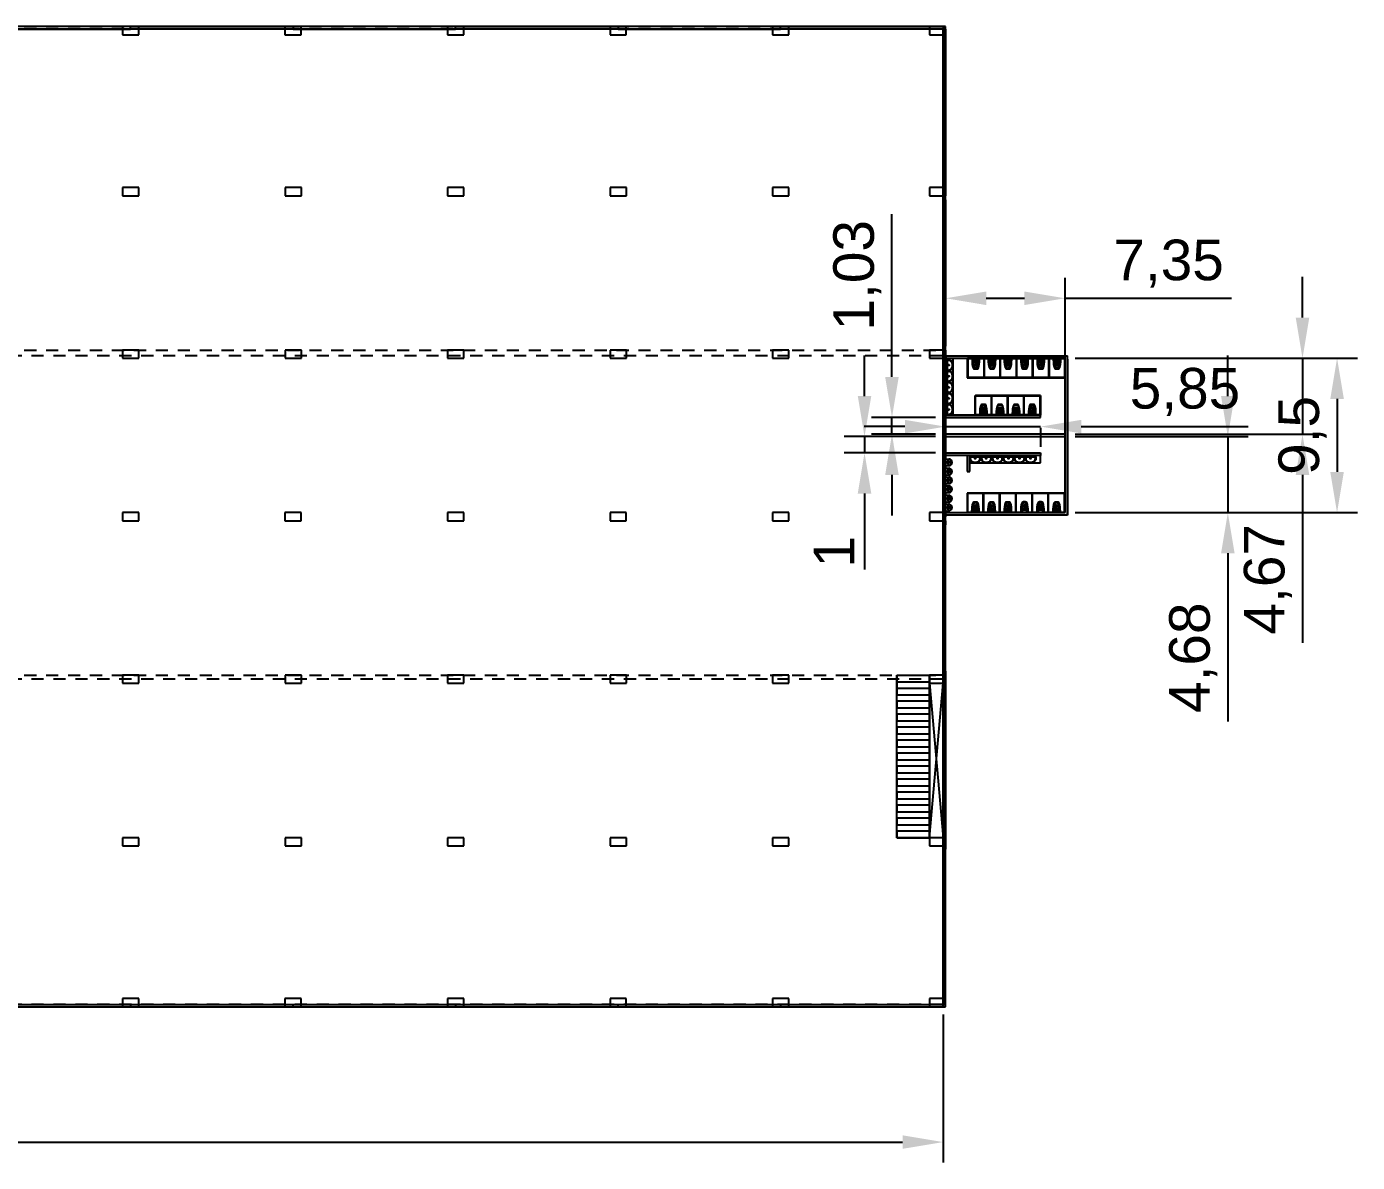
# Model space of a CAD drawing. Header units: millimetres. Extents: x 332 to 5606, y 276 to 1426.
# Drawn here: x 1509.5 to 1591.4, y 527.3 to 597.1 of the extents above; entities that cross this region are included whole.
import ezdxf

# ---------------------------------------------------------------- set-up
doc = ezdxf.new("R2010")
doc.units = ezdxf.units.MM
doc.linetypes.add('JIS_02_0.7', pattern=[1.35, 0.75, -0.6])
doc.styles.get("Standard").update_dxf_attribs({"font": 'arial.ttf'})
doc.dimstyles.new('ISO-25', dxfattribs={"dimtxt": 2.5, "dimasz": 2.5, "dimexe": 1.25, "dimexo": 0.625, "dimtad": 1, "dimtxsty": 'Standard', "dimcen": 2.5, "dimadec": 0, "dimazin": 0, "dimtfac": 1, "dimtmove": 0, "dimatfit": 3, "dimfxl": 1, "dimarcsym": 0})

# ---------------------------------------------------------------- blocks, each defined once
blk = doc.blocks.new('vaso_cx_acoplada_1')
at = {"linetype": 'Continuous'}
for centre in [(-0.111, -0.242), (0.122, -0.242)]:
    blk.add_circle(centre, 0.008, dxfattribs=at)
for centre, radius, start, end in [((-0.115, -0.184), 0.11, 136.53258, 180), ((1.375, -0.195), 1.6, 179.59001, 196.60114), ((0.001, -0.212), 0.215, 171.57167, 179.2851), ((1.375, -0.195), 1.59, 180.52436, 196.19572), ((0.001, -0.212), 0.215, 163.97838, 171.57167), ((-0.204, -0.182), 0.008, 171.57167, 263.63486), ((-0.101, -0.184), 0.11, 136.53258, 164.49464), ((0.005, 1.698), 1.9, 263.63486, 270), ((-0.249, -0.065), 0.07, 321.85553, 326.36654), ((-0.183, -0.109), 0.01, 95.71718, 146.36654), ((0.005, -1.99), 1.9, 90, 95.71718), ((-0.235, -0.065), 0.07, 321.85553, 326.36654), ((-0.16, -0.118), 0.0225, 114.52369, 139.29493), ((-0.081, -0.629), 0.08, 196.60114, 260.40415), ((-0.075, -0.616), 0.08, 196.19572, 260.88992), ((-0.071, -0.363), 0.075, 120.55827, 184.24766), ((0.852, -0.295), 1, 184.24766, 200.25979), ((-0.061, -0.382), 0.075, 116.10896, 182.02894), ((0.664, -0.356), 0.8, 182.02894, 200.9188), ((0.005, -0.493), 0.225, 90, 120.55827), ((0.005, -0.117), 0.6, 260.40415, 270), ((0.005, -0.517), 0.225, 90, 116.10896), ((0.005, -0.117), 0.586, 260.88992, 270), ((-0.062, -0.632), 0.026, 200.25979, 262.53667), ((-0.059, -0.633), 0.026, 200.9188, 262.88031), ((0.005, -0.117), 0.546, 262.53667, 270), ((0.019, -0.458), 0.0636, 167.77794, 198.82445), ((-0.038, -0.446), 0.00501, 140.01374, 160.52979), ((-0.045, -0.439), 0.00416, 309.47185, 346.49014), ((0.048, -0.453), 0.0893, 163.27766, 172.12192), ((0.022, -0.458), 0.0664, 197.88836, 217.92673), ((0.027, -0.446), 0.0677, 144.04569, 163.27766), ((0.012, -0.466), 0.0536, 217.92673, 242.00627), ((0.014, -0.437), 0.0515, 119.72953, 144.04569), ((0.005, -0.478), 0.0398, 242.00627, 270), ((0.005, -0.422), 0.0347, 90, 119.72953), ((0.005, -1.99), 1.9, 84.28282, 90), ((0.005, 1.698), 1.9, 270, 276.36514), ((0.005, -0.493), 0.225, 59.44173, 90), ((0.005, -0.517), 0.225, 63.89104, 90), ((0.005, -0.422), 0.0347, 60.27047, 90), ((0.005, -0.478), 0.0398, 270, 297.99373), ((0.005, -0.117), 0.546, 270, 277.46333), ((0.005, -0.117), 0.586, 270, 279.11008), ((0.005, -0.117), 0.6, 270, 279.59585), ((-0.003, -0.437), 0.0515, 35.95431, 60.27047), ((-0.001, -0.466), 0.0536, 297.99373, 322.07327), ((-0.016, -0.446), 0.0677, 16.72234, 35.95431), ((-0.011, -0.458), 0.0664, 322.07327, 342.11164), ((-0.037, -0.453), 0.0893, 7.87808, 16.72234), ((0.056, -0.439), 0.00416, 193.50986, 230.52815), ((-0.008, -0.458), 0.0636, 341.17555, 12.22206), ((0.049, -0.446), 0.00501, 19.47021, 39.98626), ((0.07, -0.633), 0.026, 277.11969, 339.0812), ((0.073, -0.632), 0.026, 277.46333, 339.74021), ((-0.653, -0.356), 0.8, 339.0812, 357.97106), ((-0.841, -0.295), 1, 339.74021, 355.75234), ((0.086, -0.616), 0.08, 279.11008, 343.80428), ((0.071, -0.382), 0.075, 357.97106, 63.89104), ((0.092, -0.629), 0.08, 279.59585, 343.39886), ((0.082, -0.363), 0.075, 355.75234, 59.44173), ((-1.364, -0.195), 1.59, 343.80428, 359.47564), ((-1.364, -0.195), 1.6, 343.39886, 0.40999), ((0.171, -0.118), 0.0225, 40.70507, 65.47631), ((0.246, -0.065), 0.07, 213.63346, 218.14447), ((0.111, -0.184), 0.11, 15.50536, 43.46742), ((0.194, -0.109), 0.01, 33.63346, 84.28282), ((0.26, -0.065), 0.07, 213.63346, 218.14447), ((0.125, -0.184), 0.11, 0, 43.46742), ((0.215, -0.182), 0.008, 276.36514, 8.42833), ((0.01, -0.212), 0.215, 8.42833, 16.02162), ((0.01, -0.212), 0.215, 0.7149, 8.42833)]:
    blk.add_arc(centre, radius, start, end, dxfattribs=at)
blk = doc.blocks.new('mictorio')
for p, q in [((-0.214, 0), (0.214, 0)), ((-0.221, -0.008), (-0.203, -0.242)), ((-0.171, -0.19), (-0.165, -0.236)), ((-0.143, -0.157), (0.143, -0.157)), ((0.171, -0.19), (0.165, -0.236)), ((0.221, -0.008), (0.203, -0.242))]:
    blk.add_line(p, q)
for centre, radius in [((-0.028, -0.196), 0.0107), ((-0.028, -0.227), 0.0107), ((0, -0.072), 0.0286), ((0, -0.072), 0.0143), ((0, -0.18), 0.0107), ((0, -0.243), 0.0107), ((0.028, -0.196), 0.0107), ((0.028, -0.227), 0.0107)]:
    blk.add_circle(centre, radius)
for centre, radius, start, end in [((-0.214, -0.007), 0.00716, 90, 184.572), ((0.214, -0.007), 0.00716, 355.428, 90), ((-0.13, -0.229), 0.0737, 108.63175, 194.85038), ((0, -0.192), 0.209, 195.65293, 344.34707), ((-0.143, -0.186), 0.0286, 90, 187.76517), ((0, -0.181), 0.174, 198.68934, 341.31066), ((0.143, -0.186), 0.0286, 352.23483, 90), ((0.13, -0.229), 0.0737, 345.14962, 71.36825)]:
    blk.add_arc(centre, radius, start, end)
blk = doc.blocks.new('lavatorio_66x45')
blk.add_lwpolyline([(-0.285, -0.029, -0.247757), (-0.23, 0), (0, 0), (0.23, 0, -0.247757), (0.285, -0.029, -0.523187), (0.129, -0.437, -0.064231), (0, -0.454, -0.064231), (-0.129, -0.437, -0.523187)], format="xyb", close=True)
for points in [[(0.122, -0.408, 0.331039), (0.301, -0.191, 0.428943), (0.221, -0.107), (0, -0.107), (-0.221, -0.107, 0.428943), (-0.301, -0.191, 0.331039), (-0.122, -0.408)], [(-0.284, -0.053, -0.019603), (-0.274, -0.037, -0.247757), (-0.23, -0.013), (0.23, -0.013, -0.247757), (0.274, -0.037, -0.019603), (0.284, -0.053, -0.064281)]]:
    blk.add_lwpolyline(points, format="xyb")
for centre, radius in [((-0.074, -0.053), 0.0234), ((0, -0.194), 0.03), ((0, -0.053), 0.0234), ((0.074, -0.053), 0.0234)]:
    blk.add_circle(centre, radius)
for start, end in [(253.49072, 270), (270, 286.50928)]:
    blk.add_arc((0, 0.053), 0.477, start, end)
blk = doc.blocks.new('*D77')
at = {"color": 0, "lineweight": -2, "transparency": 16777216}
for p, q in [((1445.886, 536.364), (1445.886, 527.266)), ((1565.886, 536.364), (1565.886, 527.266)), ((1448.386, 528.516), (1563.386, 528.516))]:
    blk.add_line(p, q, dxfattribs=at)
at = {"color": 0, "transparency": 16777216}
for points in [[(1448.386, 528.933), (1448.386, 528.1), (1445.886, 528.516)], [(1563.386, 528.933), (1563.386, 528.1), (1565.886, 528.516)]]:
    blk.add_solid(points, dxfattribs=at)
at = {"layer": 'Defpoints', "color": 0, "transparency": 16777216}
for p in [(1445.886, 536.989), (1565.886, 536.989), (1565.886, 528.516)]:
    blk.add_point(p, dxfattribs=at)
at = {"color": 0, "transparency": 16777216, "insert": (1505.886, 530.418), "char_height": 2.5, "attachment_point": 5}
blk.add_mtext('120', dxfattribs=at)
blk = doc.blocks.new('*D78')
at = {"color": 0, "lineweight": -2, "transparency": 16777216}
for p, q in [((1574.014, 576.739), (1591.376, 576.739)), ((1590.126, 574.239), (1590.126, 569.739)), ((1574.014, 567.239), (1591.376, 567.239))]:
    blk.add_line(p, q, dxfattribs=at)
at = {"color": 0, "transparency": 16777216}
for points in [[(1589.71, 574.239), (1590.543, 574.239), (1590.126, 576.739)], [(1589.71, 569.739), (1590.543, 569.739), (1590.126, 567.239)]]:
    blk.add_solid(points, dxfattribs=at)
at = {"layer": 'Defpoints', "color": 0, "transparency": 16777216}
for p in [(1573.389, 576.739), (1573.389, 567.239), (1590.126, 567.239)]:
    blk.add_point(p, dxfattribs=at)
at = {"color": 0, "transparency": 16777216, "insert": (1587.999, 571.989), "char_height": 2.5, "attachment_point": 5, "rotation": 90}
blk.add_mtext('9,5', dxfattribs=at)
blk = doc.blocks.new('*D79')
at = {"color": 0, "lineweight": -2, "transparency": 16777216}
for p, q in [((1587.999, 579.239), (1587.999, 581.739)), ((1574.014, 576.739), (1589.249, 576.739)), ((1587.999, 576.739), (1587.999, 572.064)), ((1574.014, 572.064), (1589.249, 572.064)), ((1587.999, 569.564), (1587.999, 559.219))]:
    blk.add_line(p, q, dxfattribs=at)
at = {"color": 0, "transparency": 16777216}
for points in [[(1587.582, 579.239), (1588.416, 579.239), (1587.999, 576.739)], [(1587.582, 569.564), (1588.416, 569.564), (1587.999, 572.064)]]:
    blk.add_solid(points, dxfattribs=at)
at = {"layer": 'Defpoints', "color": 0, "transparency": 16777216}
for p in [(1573.389, 576.739), (1573.389, 572.064), (1587.999, 572.064)]:
    blk.add_point(p, dxfattribs=at)
at = {"color": 0, "transparency": 16777216, "insert": (1585.872, 563.142), "char_height": 2.5, "attachment_point": 5, "rotation": 90}
blk.add_mtext('4,67', dxfattribs=at)
blk = doc.blocks.new('*D80')
at = {"color": 0, "lineweight": -2, "transparency": 16777216}
for p, q in [((1583.403, 574.414), (1583.403, 576.914)), ((1574.014, 571.914), (1584.653, 571.914)), ((1583.403, 571.914), (1583.403, 567.239)), ((1574.014, 567.239), (1584.653, 567.239)), ((1583.403, 564.739), (1583.403, 554.389))]:
    blk.add_line(p, q, dxfattribs=at)
at = {"color": 0, "transparency": 16777216}
for points in [[(1582.987, 574.414), (1583.82, 574.414), (1583.403, 571.914)], [(1582.987, 564.739), (1583.82, 564.739), (1583.403, 567.239)]]:
    blk.add_solid(points, dxfattribs=at)
at = {"layer": 'Defpoints', "color": 0, "transparency": 16777216}
for p in [(1573.389, 571.914), (1573.389, 567.239), (1583.403, 567.239)]:
    blk.add_point(p, dxfattribs=at)
at = {"color": 0, "transparency": 16777216, "insert": (1581.276, 558.314), "char_height": 2.5, "attachment_point": 5, "rotation": 90}
blk.add_mtext('4,68', dxfattribs=at)
blk = doc.blocks.new('*D81')
at = {"color": 0, "lineweight": -2, "transparency": 16777216}
for p, q in [((1566.036, 567.865), (1566.036, 581.676)), ((1573.389, 567.864), (1573.389, 581.676)), ((1568.536, 580.426), (1570.889, 580.426)), ((1573.389, 580.426), (1583.631, 580.426))]:
    blk.add_line(p, q, dxfattribs=at)
at = {"color": 0, "transparency": 16777216}
for points in [[(1568.536, 580.842), (1568.536, 580.009), (1566.036, 580.426)], [(1570.889, 580.842), (1570.889, 580.009), (1573.389, 580.426)]]:
    blk.add_solid(points, dxfattribs=at)
at = {"layer": 'Defpoints', "color": 0, "transparency": 16777216}
for p in [(1573.389, 580.426), (1566.036, 567.24), (1573.389, 567.239)]:
    blk.add_point(p, dxfattribs=at)
at = {"color": 0, "transparency": 16777216, "insert": (1579.76, 582.553), "char_height": 2.5, "attachment_point": 5}
blk.add_mtext('7,35', dxfattribs=at)
blk = doc.blocks.new('*D82')
at = {"color": 0, "lineweight": -2, "transparency": 16777216}
for p, q in [((1561.048, 574.414), (1561.048, 576.914)), ((1565.411, 571.914), (1559.798, 571.914)), ((1561.048, 571.914), (1561.048, 570.914)), ((1565.411, 570.914), (1559.798, 570.914)), ((1561.048, 568.414), (1561.048, 563.743))]:
    blk.add_line(p, q, dxfattribs=at)
at = {"color": 0, "transparency": 16777216}
for points in [[(1560.632, 574.414), (1561.465, 574.414), (1561.048, 571.914)], [(1560.632, 568.414), (1561.465, 568.414), (1561.048, 570.914)]]:
    blk.add_solid(points, dxfattribs=at)
at = {"layer": 'Defpoints', "color": 0, "transparency": 16777216}
for p in [(1566.036, 571.914), (1561.048, 570.914), (1566.036, 570.914)]:
    blk.add_point(p, dxfattribs=at)
at = {"color": 0, "transparency": 16777216, "insert": (1559.168, 564.828), "char_height": 2.5, "attachment_point": 5, "rotation": 90}
blk.add_mtext('1', dxfattribs=at)
blk = doc.blocks.new('*D84')
at = {"color": 0, "lineweight": -2, "transparency": 16777216}
for p, q in [((1562.736, 575.589), (1562.736, 585.597)), ((1565.411, 573.089), (1561.486, 573.089)), ((1562.736, 572.064), (1562.736, 573.089)), ((1565.411, 572.064), (1561.486, 572.064)), ((1562.736, 569.564), (1562.736, 567.064))]:
    blk.add_line(p, q, dxfattribs=at)
at = {"color": 0, "transparency": 16777216}
for points in [[(1562.319, 575.589), (1563.152, 575.589), (1562.736, 573.089)], [(1562.319, 569.564), (1563.152, 569.564), (1562.736, 572.064)]]:
    blk.add_solid(points, dxfattribs=at)
at = {"layer": 'Defpoints', "color": 0, "transparency": 16777216}
for p in [(1562.736, 573.089), (1566.036, 573.089), (1566.036, 572.064)]:
    blk.add_point(p, dxfattribs=at)
at = {"color": 0, "transparency": 16777216, "insert": (1560.608, 581.843), "char_height": 2.5, "attachment_point": 5, "rotation": 90}
blk.add_mtext('1,03', dxfattribs=at)
blk = doc.blocks.new('*D85')
at = {"color": 0, "lineweight": -2, "transparency": 16777216}
for p, q in [((1563.536, 572.53), (1561.036, 572.53)), ((1566.036, 572.53), (1571.886, 572.53)), ((1566.036, 572.464), (1566.036, 571.28)), ((1571.886, 572.464), (1571.886, 571.28)), ((1574.386, 572.53), (1584.649, 572.53))]:
    blk.add_line(p, q, dxfattribs=at)
at = {"color": 0, "transparency": 16777216}
for points in [[(1563.536, 572.947), (1563.536, 572.114), (1566.036, 572.53)], [(1574.386, 572.947), (1574.386, 572.114), (1571.886, 572.53)]]:
    blk.add_solid(points, dxfattribs=at)
at = {"layer": 'Defpoints', "color": 0, "transparency": 16777216}
for p in [(1566.036, 573.089), (1571.886, 573.089), (1571.886, 572.53)]:
    blk.add_point(p, dxfattribs=at)
at = {"color": 0, "transparency": 16777216, "insert": (1580.768, 574.658), "char_height": 2.5, "attachment_point": 5}
blk.add_mtext('5,85', dxfattribs=at)

msp = doc.modelspace()

# ---------------------------------------------------------------- linework, layer by layer
for p, q in [((1566.036, 597.139), (1445.736, 597.139)), ((1565.886, 596.989), (1445.886, 596.989)), ((1505.886, 596.989), (1515.886, 596.989)), ((1516.386, 597.139), (1515.386, 597.139)), ((1515.386, 597.139), (1515.386, 596.639)), ((1515.886, 596.989), (1515.886, 597.139)), ((1515.886, 597.139), (1525.886, 597.139)), ((1516.386, 596.639), (1516.386, 597.139)), ((1526.386, 597.139), (1525.386, 597.139)), ((1525.386, 597.139), (1525.386, 596.639)), ((1525.886, 597.139), (1525.886, 596.989)), ((1525.886, 596.989), (1535.886, 596.989)), ((1526.386, 596.639), (1526.386, 597.139)), ((1536.386, 597.139), (1535.386, 597.139)), ((1535.386, 597.139), (1535.386, 596.639)), ((1535.886, 596.989), (1535.886, 597.139)), ((1535.886, 597.139), (1545.886, 597.139)), ((1536.386, 596.639), (1536.386, 597.139)), ((1546.386, 597.139), (1545.386, 597.139)), ((1545.386, 597.139), (1545.386, 596.639)), ((1545.886, 597.139), (1545.886, 596.989)), ((1545.886, 596.989), (1555.886, 596.989)), ((1546.386, 596.639), (1546.386, 597.139)), ((1556.386, 597.139), (1555.386, 597.139)), ((1555.386, 597.139), (1555.386, 596.639)), ((1555.886, 596.989), (1555.886, 597.139)), ((1555.886, 597.139), (1565.886, 597.139)), ((1556.386, 596.639), (1556.386, 597.139)), ((1566.039, 597.139), (1565.039, 597.139)), ((1565.039, 597.139), (1565.039, 596.639)), ((1565.886, 597.139), (1565.886, 596.989)), ((1565.886, 536.989), (1565.886, 596.989)), ((1565.886, 596.989), (1566.036, 596.989)), ((1566.036, 536.839), (1566.036, 597.139)), ((1566.036, 597.139), (1566.039, 597.139)), ((1566.036, 596.989), (1566.036, 586.989)), ((1566.036, 586.989), (1566.036, 596.989)), ((1566.036, 596.989), (1566.036, 586.989)), ((1566.036, 596.989), (1566.039, 596.989)), ((1566.039, 596.639), (1566.039, 597.139)), ((1515.386, 596.639), (1516.386, 596.639)), ((1525.386, 596.639), (1526.386, 596.639)), ((1535.386, 596.639), (1536.386, 596.639)), ((1545.386, 596.639), (1546.386, 596.639)), ((1555.386, 596.639), (1556.386, 596.639)), ((1565.039, 596.639), (1566.039, 596.639)), ((1565.886, 596.639), (1565.961, 596.639)), ((1566.036, 596.439), (1565.886, 596.439)), ((1565.886, 596.439), (1565.886, 587.439)), ((1565.961, 596.439), (1565.961, 587.439)), ((1566.036, 596.639), (1566.036, 596.439)), ((1516.393, 587.239), (1515.393, 587.239)), ((1515.393, 587.239), (1515.393, 586.739)), ((1516.393, 586.739), (1516.393, 587.239)), ((1526.393, 587.239), (1525.393, 587.239)), ((1525.393, 587.239), (1525.393, 586.739)), ((1526.393, 586.739), (1526.393, 587.239)), ((1536.393, 587.239), (1535.393, 587.239)), ((1535.393, 587.239), (1535.393, 586.739)), ((1536.393, 586.739), (1536.393, 587.239)), ((1546.393, 587.239), (1545.393, 587.239)), ((1545.393, 587.239), (1545.393, 586.739)), ((1546.393, 586.739), (1546.393, 587.239)), ((1556.393, 587.239), (1555.393, 587.239)), ((1555.393, 587.239), (1555.393, 586.739)), ((1556.393, 586.739), (1556.393, 587.239)), ((1566.046, 587.239), (1565.046, 587.239)), ((1565.046, 587.239), (1565.046, 586.739)), ((1565.886, 587.439), (1566.036, 587.439)), ((1565.886, 587.239), (1566.046, 587.239)), ((1565.961, 587.239), (1565.961, 586.739)), ((1566.046, 586.739), (1566.046, 587.239)), ((1515.393, 586.739), (1516.393, 586.739)), ((1525.393, 586.739), (1526.393, 586.739)), ((1535.393, 586.739), (1536.393, 586.739)), ((1545.393, 586.739), (1546.393, 586.739)), ((1555.393, 586.739), (1556.393, 586.739)), ((1565.046, 586.739), (1566.046, 586.739)), ((1566.036, 586.989), (1565.886, 586.989)), ((1565.886, 586.989), (1565.886, 576.989)), ((1565.886, 586.739), (1565.886, 586.489)), ((1565.886, 586.739), (1566.046, 586.739)), ((1565.886, 586.489), (1566.036, 586.489)), ((1565.961, 586.489), (1565.961, 577.489)), ((1566.036, 586.489), (1566.036, 577.489)), ((1566.036, 577.489), (1565.886, 577.489)), ((1565.886, 577.489), (1565.886, 577.239)), ((1516.393, 577.239), (1515.393, 577.239)), ((1515.393, 577.239), (1515.393, 576.739)), ((1515.393, 576.739), (1516.393, 576.739)), ((1516.393, 576.739), (1516.393, 577.239)), ((1526.393, 577.239), (1525.393, 577.239)), ((1525.393, 577.239), (1525.393, 576.739)), ((1525.393, 576.739), (1526.393, 576.739)), ((1526.393, 576.739), (1526.393, 577.239)), ((1536.393, 577.239), (1535.393, 577.239)), ((1535.393, 577.239), (1535.393, 576.739)), ((1535.393, 576.739), (1536.393, 576.739)), ((1536.393, 576.739), (1536.393, 577.239)), ((1546.393, 577.239), (1545.393, 577.239)), ((1545.393, 577.239), (1545.393, 576.739)), ((1545.393, 576.739), (1546.393, 576.739)), ((1546.393, 576.739), (1546.393, 577.239)), ((1556.393, 577.239), (1555.393, 577.239)), ((1555.393, 577.239), (1555.393, 576.739)), ((1555.393, 576.739), (1556.393, 576.739)), ((1556.393, 576.739), (1556.393, 577.239)), ((1566.046, 577.239), (1565.046, 577.239)), ((1565.046, 577.239), (1565.046, 576.739)), ((1565.046, 576.739), (1566.046, 576.739)), ((1565.886, 577.239), (1566.046, 577.239)), ((1565.886, 576.989), (1566.036, 576.989)), ((1565.886, 576.739), (1565.886, 576.489)), ((1565.886, 576.739), (1566.046, 576.739)), ((1565.961, 577.239), (1565.961, 576.739)), ((1566.036, 577.089), (1566.036, 576.589)), ((1566.036, 577.089), (1566.036, 576.589)), ((1566.036, 576.989), (1566.036, 566.989)), ((1566.046, 576.739), (1566.046, 577.239)), ((1573.539, 567.089), (1573.539, 576.889)), ((1573.539, 576.689), (1573.539, 576.289)), ((1565.886, 576.489), (1566.036, 576.489)), ((1565.961, 576.489), (1565.961, 567.489)), ((1566.036, 576.489), (1566.036, 567.489)), ((1573.539, 576.289), (1573.539, 575.889)), ((1573.539, 575.489), (1573.539, 575.089)), ((1573.539, 574.689), (1573.539, 574.289)), ((1573.539, 573.889), (1573.539, 573.489)), ((1573.539, 573.089), (1573.539, 572.689)), ((1573.539, 572.289), (1573.539, 571.889)), ((1573.539, 571.489), (1573.539, 571.089)), ((1573.539, 570.689), (1573.539, 570.289)), ((1573.539, 569.889), (1573.539, 569.489)), ((1573.539, 569.089), (1573.539, 568.689)), ((1573.539, 568.289), (1573.539, 567.889)), ((1516.386, 567.239), (1515.386, 567.239)), ((1515.386, 567.239), (1515.386, 566.739)), ((1515.386, 566.739), (1516.386, 566.739)), ((1516.386, 566.739), (1516.386, 567.239)), ((1526.386, 567.239), (1525.386, 567.239)), ((1525.386, 567.239), (1525.386, 566.739)), ((1525.386, 566.739), (1526.386, 566.739)), ((1526.386, 566.739), (1526.386, 567.239)), ((1536.386, 567.239), (1535.386, 567.239)), ((1535.386, 567.239), (1535.386, 566.739)), ((1535.386, 566.739), (1536.386, 566.739)), ((1536.386, 566.739), (1536.386, 567.239)), ((1546.386, 567.239), (1545.386, 567.239)), ((1545.386, 567.239), (1545.386, 566.739)), ((1545.386, 566.739), (1546.386, 566.739)), ((1546.386, 566.739), (1546.386, 567.239)), ((1556.386, 567.239), (1555.386, 567.239)), ((1555.386, 567.239), (1555.386, 566.739)), ((1555.386, 566.739), (1556.386, 566.739)), ((1556.386, 566.739), (1556.386, 567.239)), ((1566.039, 567.239), (1565.039, 567.239)), ((1565.039, 567.239), (1565.039, 566.739)), ((1565.039, 566.739), (1566.039, 566.739)), ((1566.879, 567.089), (1565.879, 567.089)), ((1566.036, 567.489), (1565.886, 567.489)), ((1565.886, 567.489), (1565.886, 567.239)), ((1566.886, 567.089), (1565.886, 567.089)), ((1566.036, 566.989), (1565.886, 566.989)), ((1565.886, 566.989), (1565.886, 556.989)), ((1565.961, 567.239), (1565.961, 566.739)), ((1566.036, 566.739), (1566.036, 566.489)), ((1566.036, 566.739), (1566.039, 566.739)), ((1566.039, 566.739), (1566.039, 567.239)), ((1573.539, 567.489), (1573.539, 567.089)), ((1566.036, 566.489), (1565.886, 566.489)), ((1565.886, 566.489), (1565.886, 557.489)), ((1565.961, 566.489), (1565.961, 557.489)), ((1516.393, 557.239), (1515.393, 557.239)), ((1515.393, 557.239), (1515.393, 556.739)), ((1516.393, 556.739), (1516.393, 557.239)), ((1526.393, 557.239), (1525.393, 557.239)), ((1525.393, 557.239), (1525.393, 556.739)), ((1526.393, 556.739), (1526.393, 557.239)), ((1536.393, 557.239), (1535.393, 557.239)), ((1535.393, 557.239), (1535.393, 556.739)), ((1536.393, 556.739), (1536.393, 557.239)), ((1546.393, 557.239), (1545.393, 557.239)), ((1545.393, 557.239), (1545.393, 556.739)), ((1546.393, 556.739), (1546.393, 557.239)), ((1556.393, 557.239), (1555.393, 557.239)), ((1555.393, 557.239), (1555.393, 556.739)), ((1556.393, 556.739), (1556.393, 557.239)), ((1563.046, 547.239), (1563.046, 557.239)), ((1563.046, 557.239), (1565.046, 557.239)), ((1563.046, 557.239), (1563.046, 556.839)), ((1566.046, 557.239), (1565.046, 557.239)), ((1565.046, 557.239), (1565.046, 556.739)), ((1565.886, 557.489), (1566.036, 557.489)), ((1565.886, 557.239), (1566.046, 557.239)), ((1565.886, 556.989), (1566.036, 556.989)), ((1565.961, 557.239), (1565.961, 556.739)), ((1566.036, 557.489), (1566.036, 557.239)), ((1566.036, 557.239), (1566.036, 557.239)), ((1566.036, 556.989), (1566.036, 546.989)), ((1566.046, 556.739), (1566.046, 557.239)), ((1515.393, 556.739), (1516.393, 556.739)), ((1525.393, 556.739), (1526.393, 556.739)), ((1535.393, 556.739), (1536.393, 556.739)), ((1545.393, 556.739), (1546.393, 556.739)), ((1555.393, 556.739), (1556.393, 556.739)), ((1563.046, 556.839), (1565.046, 556.839)), ((1563.046, 556.839), (1563.046, 556.439)), ((1563.046, 556.439), (1565.046, 556.439)), ((1563.046, 556.439), (1563.046, 556.039)), ((1563.046, 556.039), (1565.046, 556.039)), ((1565.046, 556.039), (1565.046, 555.639)), ((1565.886, 556.739), (1565.886, 556.489)), ((1565.886, 556.739), (1566.046, 556.739)), ((1565.886, 556.489), (1566.036, 556.489)), ((1565.961, 556.489), (1565.961, 547.489)), ((1566.036, 556.489), (1566.036, 547.489)), ((1565.046, 555.639), (1563.046, 555.639)), ((1563.046, 555.639), (1563.046, 555.239)), ((1563.046, 555.239), (1565.046, 555.239)), ((1565.046, 555.239), (1565.046, 554.839)), ((1565.046, 554.839), (1563.046, 554.839)), ((1563.046, 554.839), (1563.046, 554.439)), ((1563.046, 554.439), (1565.046, 554.439)), ((1565.046, 554.439), (1565.046, 554.039)), ((1565.046, 554.039), (1563.046, 554.039)), ((1563.046, 554.039), (1563.046, 553.639)), ((1563.046, 553.639), (1565.046, 553.639)), ((1565.046, 553.639), (1565.046, 553.239)), ((1565.046, 553.239), (1563.046, 553.239)), ((1563.046, 553.239), (1563.046, 552.839)), ((1563.046, 552.839), (1565.046, 552.839)), ((1565.046, 552.839), (1565.046, 552.439)), ((1565.046, 552.439), (1563.046, 552.439)), ((1563.046, 552.439), (1563.046, 552.039)), ((1563.046, 552.039), (1565.046, 552.039)), ((1565.046, 552.039), (1565.046, 551.639)), ((1565.046, 551.639), (1563.046, 551.639)), ((1563.046, 551.639), (1563.046, 551.239)), ((1563.046, 551.239), (1565.046, 551.239)), ((1565.046, 551.239), (1565.046, 550.839)), ((1565.046, 550.839), (1563.046, 550.839)), ((1563.046, 550.839), (1563.046, 550.439)), ((1563.046, 550.439), (1565.046, 550.439)), ((1565.046, 550.439), (1565.046, 550.039)), ((1565.046, 550.039), (1563.046, 550.039)), ((1563.046, 550.039), (1563.046, 549.639)), ((1563.046, 549.639), (1565.046, 549.639)), ((1565.046, 549.639), (1565.046, 549.239)), ((1565.046, 549.239), (1563.046, 549.239)), ((1563.046, 549.239), (1563.046, 548.839)), ((1563.046, 548.839), (1565.046, 548.839)), ((1565.046, 548.839), (1565.046, 548.439)), ((1565.046, 548.439), (1563.046, 548.439)), ((1563.046, 548.439), (1563.046, 548.039)), ((1563.046, 548.039), (1565.046, 548.039)), ((1565.046, 548.039), (1565.046, 547.639)), ((1516.393, 547.239), (1515.393, 547.239)), ((1515.393, 547.239), (1515.393, 546.739)), ((1516.393, 546.739), (1516.393, 547.239)), ((1526.393, 547.239), (1525.393, 547.239)), ((1525.393, 547.239), (1525.393, 546.739)), ((1526.393, 546.739), (1526.393, 547.239)), ((1536.393, 547.239), (1535.393, 547.239)), ((1535.393, 547.239), (1535.393, 546.739)), ((1536.393, 546.739), (1536.393, 547.239)), ((1546.393, 547.239), (1545.393, 547.239)), ((1545.393, 547.239), (1545.393, 546.739)), ((1546.393, 546.739), (1546.393, 547.239)), ((1556.393, 547.239), (1555.393, 547.239)), ((1555.393, 547.239), (1555.393, 546.739)), ((1556.393, 546.739), (1556.393, 547.239)), ((1565.046, 547.639), (1563.046, 547.639)), ((1563.046, 547.639), (1563.046, 547.239)), ((1565.046, 547.239), (1563.046, 547.239)), ((1563.046, 547.239), (1565.046, 547.239)), ((1566.046, 547.239), (1565.046, 547.239)), ((1566.036, 547.489), (1565.886, 547.489)), ((1565.886, 547.489), (1565.886, 547.239)), ((1565.961, 547.239), (1565.961, 546.739)), ((1566.046, 546.739), (1566.046, 547.239)), ((1515.393, 546.739), (1516.393, 546.739)), ((1525.393, 546.739), (1526.393, 546.739)), ((1535.393, 546.739), (1536.393, 546.739)), ((1545.393, 546.739), (1546.393, 546.739)), ((1555.393, 546.739), (1556.393, 546.739)), ((1566.036, 546.989), (1565.886, 546.989)), ((1565.886, 546.989), (1565.886, 536.989)), ((1566.036, 546.539), (1565.886, 546.539)), ((1565.886, 546.539), (1565.886, 537.539)), ((1565.961, 546.539), (1565.961, 537.539)), ((1566.036, 546.739), (1566.036, 546.539)), ((1566.036, 537.439), (1566.036, 546.489)), ((1516.386, 537.339), (1515.386, 537.339)), ((1515.386, 537.339), (1515.386, 536.839)), ((1516.386, 536.839), (1516.386, 537.339)), ((1526.386, 537.339), (1525.386, 537.339)), ((1525.386, 537.339), (1525.386, 536.839)), ((1526.386, 536.839), (1526.386, 537.339)), ((1536.386, 537.339), (1535.386, 537.339)), ((1535.386, 537.339), (1535.386, 536.839)), ((1536.386, 536.839), (1536.386, 537.339)), ((1546.386, 537.339), (1545.386, 537.339)), ((1545.386, 537.339), (1545.386, 536.839)), ((1546.386, 536.839), (1546.386, 537.339)), ((1556.386, 537.339), (1555.386, 537.339)), ((1555.386, 537.339), (1555.386, 536.839)), ((1556.386, 536.839), (1556.386, 537.339)), ((1566.039, 537.339), (1565.039, 537.339)), ((1565.039, 537.339), (1565.039, 536.839)), ((1565.886, 537.539), (1566.036, 537.539)), ((1565.886, 537.339), (1565.886, 537.439)), ((1565.961, 537.339), (1565.886, 537.339)), ((1566.039, 536.839), (1566.039, 537.339)), ((1445.736, 536.839), (1566.036, 536.839)), ((1445.886, 536.989), (1565.886, 536.989)), ((1505.886, 536.989), (1515.886, 536.989)), ((1515.386, 536.839), (1516.386, 536.839)), ((1515.886, 536.989), (1515.886, 536.839)), ((1515.886, 536.839), (1525.886, 536.839)), ((1525.386, 536.839), (1526.386, 536.839)), ((1525.886, 536.839), (1525.886, 536.989)), ((1525.886, 536.989), (1535.886, 536.989)), ((1535.386, 536.839), (1536.386, 536.839)), ((1535.886, 536.989), (1535.886, 536.839)), ((1535.886, 536.839), (1545.886, 536.839)), ((1545.386, 536.839), (1546.386, 536.839)), ((1545.886, 536.839), (1545.886, 536.989)), ((1545.886, 536.989), (1555.886, 536.989)), ((1555.386, 536.839), (1556.386, 536.839)), ((1555.886, 536.989), (1555.886, 536.839)), ((1555.886, 536.839), (1565.886, 536.839)), ((1565.039, 536.839), (1566.039, 536.839)), ((1565.886, 536.839), (1565.886, 536.989)), ((1565.886, 536.989), (1566.036, 536.989))]:
    msp.add_line(p, q)
at = {"color": 3}
for p, q in [((1565.898, 576.889), (1573.539, 576.889)), ((1565.898, 576.739), (1573.389, 576.739)), ((1566.036, 567.24), (1566.036, 576.889)), ((1566.036, 571.914), (1566.036, 576.589)), ((1566.046, 576.739), (1566.048, 576.889)), ((1566.048, 576.889), (1566.048, 576.739)), ((1567.374, 576.739), (1567.374, 575.539)), ((1573.359, 576.709), (1567.374, 576.709)), ((1568.389, 576.739), (1567.389, 576.739)), ((1567.389, 576.739), (1567.389, 575.539)), ((1567.389, 576.739), (1567.389, 575.539)), ((1567.404, 576.739), (1567.404, 575.539)), ((1569.389, 576.739), (1568.389, 576.739)), ((1568.389, 576.739), (1568.389, 575.539)), ((1568.419, 576.739), (1568.419, 575.539)), ((1569.374, 576.739), (1569.374, 575.539)), ((1570.389, 576.739), (1569.389, 576.739)), ((1569.389, 576.739), (1569.389, 575.539)), ((1569.389, 576.739), (1569.389, 575.539)), ((1569.404, 576.739), (1569.404, 575.539)), ((1570.374, 576.739), (1570.374, 575.539)), ((1571.389, 576.739), (1570.389, 576.739)), ((1570.389, 576.739), (1570.389, 575.539)), ((1570.389, 576.739), (1570.389, 575.539)), ((1570.404, 576.739), (1570.404, 575.539)), ((1571.374, 576.739), (1571.374, 575.539)), ((1572.389, 576.739), (1571.389, 576.739)), ((1571.389, 576.739), (1571.389, 575.539)), ((1571.389, 576.739), (1571.389, 575.539)), ((1571.404, 576.739), (1571.404, 575.539)), ((1572.374, 576.739), (1572.374, 575.539)), ((1572.389, 576.739), (1572.389, 575.539)), ((1573.389, 576.739), (1572.389, 576.739)), ((1572.404, 576.739), (1572.404, 575.539)), ((1573.359, 576.739), (1573.359, 575.539)), ((1573.389, 567.239), (1573.389, 576.889)), ((1573.389, 575.539), (1573.389, 576.739)), ((1573.539, 576.389), (1573.539, 567.089)), ((1567.374, 575.569), (1573.389, 575.569)), ((1567.374, 575.539), (1567.389, 575.539)), ((1567.389, 575.539), (1568.389, 575.539)), ((1568.389, 575.539), (1568.389, 575.569)), ((1568.389, 575.539), (1569.389, 575.539)), ((1569.389, 575.539), (1570.389, 575.539)), ((1570.389, 575.539), (1571.389, 575.539)), ((1571.389, 575.539), (1572.389, 575.539)), ((1572.389, 575.539), (1573.389, 575.539)), ((1567.856, 573.239), (1567.856, 574.439)), ((1567.856, 574.439), (1571.886, 574.439)), ((1571.886, 574.409), (1567.856, 574.409)), ((1567.871, 573.239), (1567.871, 574.439)), ((1568.871, 574.439), (1567.871, 574.439)), ((1567.871, 573.239), (1567.871, 574.439)), ((1567.886, 573.239), (1567.886, 574.439)), ((1568.856, 573.239), (1568.856, 574.439)), ((1568.871, 573.239), (1568.871, 574.439)), ((1569.871, 574.439), (1568.871, 574.439)), ((1568.871, 573.239), (1568.871, 574.439)), ((1568.886, 573.239), (1568.886, 574.439)), ((1569.856, 573.239), (1569.856, 574.439)), ((1569.871, 573.239), (1569.871, 574.439)), ((1570.871, 574.439), (1569.871, 574.439)), ((1569.871, 573.239), (1569.871, 574.439)), ((1569.886, 573.239), (1569.886, 574.439)), ((1570.841, 573.239), (1570.841, 574.439)), ((1570.871, 573.239), (1570.871, 574.439)), ((1571.871, 574.439), (1570.871, 574.439)), ((1570.871, 574.439), (1570.871, 574.409)), ((1571.856, 573.239), (1571.856, 574.439)), ((1571.871, 573.239), (1571.871, 574.439)), ((1571.871, 573.239), (1571.871, 574.439)), ((1571.886, 574.439), (1571.871, 574.439)), ((1571.886, 573.239), (1571.886, 574.439)), ((1571.886, 574.439), (1571.886, 573.239)), ((1571.886, 573.239), (1565.886, 573.239)), ((1565.886, 573.239), (1566.871, 573.239)), ((1566.036, 573.239), (1566.036, 573.239)), ((1566.871, 573.239), (1566.856, 573.239)), ((1566.871, 573.239), (1567.871, 573.239)), ((1566.871, 573.239), (1566.886, 573.239)), ((1567.856, 573.269), (1571.886, 573.269)), ((1567.871, 573.239), (1568.871, 573.239)), ((1568.871, 573.239), (1569.871, 573.239)), ((1569.871, 573.239), (1570.871, 573.239)), ((1570.871, 573.239), (1570.841, 573.239)), ((1570.871, 573.239), (1571.871, 573.239)), ((1571.871, 573.239), (1571.886, 573.239)), ((1571.886, 573.089), (1571.886, 573.239)), ((1565.886, 573.089), (1571.886, 573.089)), ((1566.036, 572.089), (1566.036, 573.089)), ((1573.389, 572.064), (1565.886, 572.064)), ((1565.886, 571.914), (1573.389, 571.914)), ((1566.036, 572.064), (1566.036, 571.914)), ((1566.036, 567.239), (1566.036, 571.914)), ((1566.036, 571.914), (1566.036, 570.914)), ((1573.389, 571.914), (1573.389, 572.064)), ((1565.886, 570.914), (1571.886, 570.914)), ((1571.886, 570.914), (1571.886, 570.764)), ((1571.886, 570.764), (1565.886, 570.764)), ((1567.374, 570.764), (1567.374, 569.764)), ((1567.524, 569.764), (1567.524, 570.764)), ((1567.374, 569.764), (1567.524, 569.764)), ((1568.374, 568.439), (1567.374, 568.439)), ((1567.374, 568.439), (1567.374, 567.239)), ((1573.389, 568.409), (1567.374, 568.409)), ((1567.404, 567.239), (1567.404, 568.439)), ((1568.359, 567.239), (1568.359, 568.439)), ((1568.374, 567.239), (1568.374, 568.439)), ((1569.374, 568.439), (1568.374, 568.439)), ((1568.389, 567.239), (1568.389, 568.439)), ((1569.359, 567.239), (1569.359, 568.439)), ((1569.374, 567.239), (1569.374, 568.439)), ((1570.374, 568.439), (1569.374, 568.439)), ((1569.374, 567.239), (1569.374, 568.439)), ((1569.389, 567.239), (1569.389, 568.439)), ((1570.359, 567.239), (1570.359, 568.439)), ((1570.374, 567.239), (1570.374, 568.439)), ((1571.374, 568.439), (1570.374, 568.439)), ((1570.374, 567.239), (1570.374, 568.439)), ((1570.389, 567.239), (1570.389, 568.439)), ((1571.359, 567.239), (1571.359, 568.439)), ((1571.374, 567.239), (1571.374, 568.439)), ((1572.374, 568.439), (1571.374, 568.439)), ((1571.374, 567.239), (1571.374, 568.439)), ((1571.389, 567.239), (1571.389, 568.439)), ((1572.344, 567.239), (1572.344, 568.439)), ((1572.374, 567.239), (1572.374, 568.439)), ((1573.374, 568.439), (1572.374, 568.439)), ((1572.374, 568.439), (1572.374, 568.409)), ((1573.359, 567.239), (1573.359, 568.439)), ((1573.374, 567.239), (1573.374, 568.439)), ((1573.374, 567.239), (1573.374, 568.439)), ((1573.389, 568.439), (1573.374, 568.439)), ((1573.389, 567.239), (1573.389, 568.439)), ((1565.886, 567.239), (1566.036, 567.24)), ((1565.886, 567.239), (1573.389, 567.239)), ((1573.539, 567.089), (1565.886, 567.089)), ((1566.036, 567.239), (1566.039, 567.089)), ((1567.374, 567.239), (1568.374, 567.239)), ((1567.374, 567.239), (1568.374, 567.239)), ((1567.374, 567.239), (1567.404, 567.239)), ((1567.404, 567.269), (1573.389, 567.269)), ((1568.374, 567.239), (1568.359, 567.239)), ((1568.374, 567.239), (1569.374, 567.239)), ((1568.374, 567.239), (1568.389, 567.239)), ((1573.539, 567.089), (1568.389, 567.089)), ((1569.374, 567.239), (1570.374, 567.239)), ((1570.374, 567.239), (1571.374, 567.239)), ((1571.374, 567.239), (1572.374, 567.239)), ((1572.374, 567.239), (1572.344, 567.239)), ((1572.374, 567.239), (1573.374, 567.239)), ((1573.374, 567.239), (1573.389, 567.239))]:
    msp.add_line(p, q, dxfattribs=at)
at = {"color": 1}
for p, q in [((1566.036, 567.089), (1566.036, 577.089)), ((1566.036, 576.489), (1566.036, 576.639)), ((1566.036, 576.489), (1566.036, 571.989)), ((1566.036, 572.064), (1566.036, 573.064)), ((1566.036, 572.064), (1566.036, 573.064)), ((1566.036, 571.989), (1566.036, 572.064)), ((1566.036, 571.989), (1566.036, 567.489)), ((1566.036, 571.989), (1566.036, 571.914)), ((1566.036, 571.914), (1566.036, 570.914)), ((1566.036, 567.339), (1566.036, 567.489)), ((1565.046, 547.239), (1565.046, 557.239)), ((1565.046, 556.739), (1565.886, 556.739)), ((1565.046, 556.739), (1565.046, 547.239)), ((1565.046, 556.739), (1565.886, 547.239)), ((1565.046, 547.239), (1565.886, 556.739)), ((1565.046, 547.239), (1565.046, 546.739)), ((1565.886, 547.239), (1565.046, 547.239)), ((1565.046, 546.739), (1566.046, 546.739))]:
    msp.add_line(p, q, dxfattribs=at)
at = {"color": 7, "true_color": 0xffffff}
for p, q in [((1566.486, 576.739), (1566.486, 573.239)), ((1565.886, 571.989), (1565.986, 571.989)), ((1567.524, 570.313), (1571.886, 570.313)), ((1571.886, 570.313), (1571.886, 570.764))]:
    msp.add_line(p, q, dxfattribs=at)
at = {"color": 1, "linetype": 'JIS_02_0.7', "lineweight": -3}
for points in [[(1445.886, 597.139), (1565.886, 597.139), (1565.886, 576.889), (1445.886, 576.889)], [(1445.886, 577.239), (1565.886, 577.239), (1565.886, 556.989), (1445.886, 556.989)], [(1445.886, 557.239), (1565.886, 557.239), (1565.886, 536.989), (1445.886, 536.989)]]:
    msp.add_lwpolyline(points, close=True, dxfattribs=at)

# ---------------------------------------------------------------- block references
at = {"color": 3}
for name, p, rotation in [('lavatorio_66x45', (1566.036, 576.313), 90), ('lavatorio_66x45', (1566.036, 575.626), 90), ('lavatorio_66x45', (1566.036, 574.945), 90), ('lavatorio_66x45', (1566.036, 574.264), 90), ('lavatorio_66x45', (1566.036, 573.577), 90), ('vaso_cx_acoplada_1', (1568.371, 573.175), 179.999999999994), ('vaso_cx_acoplada_1', (1569.391, 573.179), 179.999999999994), ('vaso_cx_acoplada_1', (1570.377, 573.179), 179.999999999994), ('vaso_cx_acoplada_1', (1571.371, 573.175), 179.999999999994), ('mictorio', (1566.036, 569.768), 89.8356227676094), ('mictorio', (1566.038, 570.334), 89.8356227676094), ('mictorio', (1566.034, 569.225), 89.8356227676094), ('mictorio', (1566.031, 568.107), 89.8356227676094), ('mictorio', (1566.033, 568.677), 89.8356227676094), ('mictorio', (1566.03, 567.557), 89.8356227676094), ('vaso_cx_acoplada_1', (1567.874, 567.175), 179.999999999994), ('vaso_cx_acoplada_1', (1568.874, 567.175), 179.999999999994), ('vaso_cx_acoplada_1', (1569.874, 567.175), 179.999999999994), ('vaso_cx_acoplada_1', (1570.894, 567.179), 179.999999999994), ('vaso_cx_acoplada_1', (1571.88, 567.179), 179.999999999994), ('vaso_cx_acoplada_1', (1572.874, 567.175), 179.999999999994)]:
    msp.add_blockref(name, p, dxfattribs=dict(at, rotation=rotation))
for name, p in [('vaso_cx_acoplada_1', (1567.889, 576.803)), ('vaso_cx_acoplada_1', (1568.884, 576.799)), ('vaso_cx_acoplada_1', (1569.869, 576.799)), ('vaso_cx_acoplada_1', (1570.889, 576.803)), ('vaso_cx_acoplada_1', (1571.889, 576.803)), ('vaso_cx_acoplada_1', (1572.889, 576.803)), ('lavatorio_66x45', (1567.855, 570.767)), ('lavatorio_66x45', (1568.542, 570.767)), ('lavatorio_66x45', (1569.223, 570.767)), ('lavatorio_66x45', (1569.905, 570.767)), ('lavatorio_66x45', (1570.585, 570.767)), ('lavatorio_66x45', (1571.268, 570.767))]:
    msp.add_blockref(name, p, dxfattribs=at)

# ---------------------------------------------------------------- dimensions: what is measured, and where the dimension line sits
at = {"color": 1}
for base, p1, p2, picture, middle in [((1562.735569544, 573.088916464), (1566.036233252, 572.063916464), (1566.036233252, 573.088916464), '*D84', (1560.608182096, 581.843179766)), ((1587.99892, 572.06392), (1573.38912, 576.7389), (1573.38912, 572.06392), '*D79', (1585.87153, 563.14168)), ((1561.048, 570.914), (1566.036, 571.914), (1566.036, 570.914), '*D82', (1559.168, 564.828)), ((1583.403434183, 567.238916464), (1573.389123648, 571.913916464), (1573.389123648, 567.238916464), '*D80', (1581.276046734, 558.314121102)), ((1590.126, 567.239), (1573.389, 576.739), (1573.389, 567.239), '*D78', (1587.999, 571.989))]:
    dim = msp.add_linear_dim(base=base, p1=p1, p2=p2, angle=90, dimstyle='ISO-25', dxfattribs=at)
    dim.commit()
    dim.dimension.update_dxf_attribs({"geometry": picture, "text_midpoint": middle})
for base, p1, p2, picture, middle in [((1573.389, 580.426), (1566.036, 567.24), (1573.389, 567.239), '*D81', (1579.76, 582.553)), ((1571.886, 572.53), (1566.036, 573.089), (1571.886, 573.089), '*D85', (1580.768, 574.658))]:
    dim = msp.add_linear_dim(base=base, p1=p1, p2=p2, dimstyle='ISO-25', dxfattribs=at)
    dim.commit()
    dim.dimension.update_dxf_attribs({"geometry": picture, "text_midpoint": middle})
dim = msp.add_linear_dim(base=(1565.886, 528.516), p1=(1445.886, 536.989), p2=(1565.886, 536.989), dimstyle='ISO-25', dxfattribs=at)
dim.commit()
dim.dimension.update_dxf_attribs({"geometry": '*D77', "text_midpoint": (1505.886, 528.516), "dimtype": 160})

doc.saveas('drawing.dxf')
